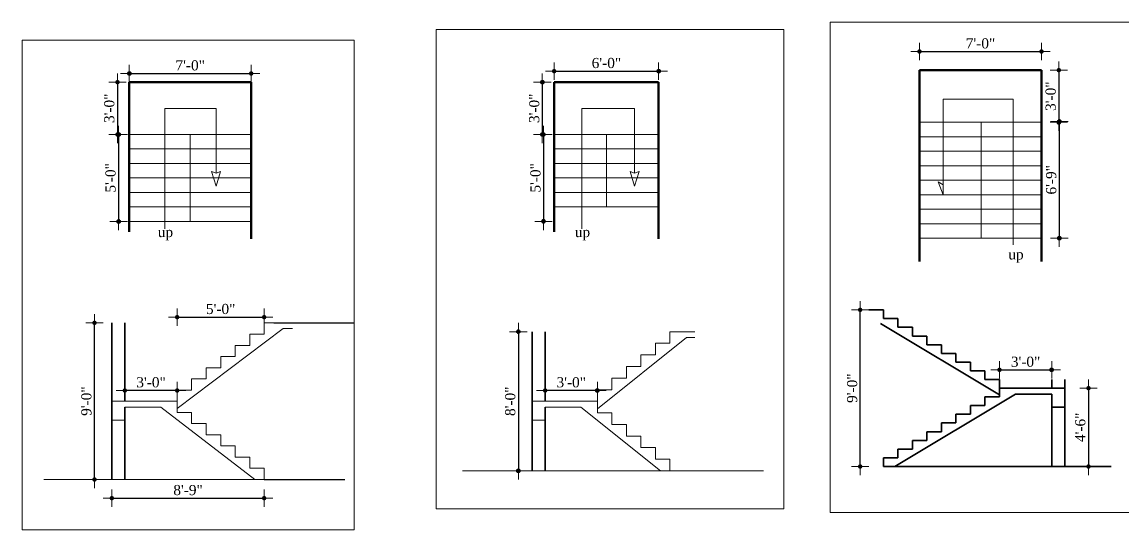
# Model space of a CAD drawing. Header units: inches. Extents: x 244 to 65245, y -2247 to 11745.
# Drawn here: x 63680 to 64439, y 9848 to 10198 of the extents above; entities that cross this region are included whole.
import ezdxf

# ---------------------------------------------------------------- set-up
doc = ezdxf.new("R2010")
doc.units = ezdxf.units.IN
doc.header["$MEASUREMENT"] = 0
for name, color, linetype, lineweight in [('DIMENSION', 115, 'Continuous', 15), ('ELEVATION', 30, 'Continuous', 35), ('TEXT', 5, 'Continuous', 20), ('WALL', 32, 'Continuous', 50), ('WINDOW ELEVATION', 5, 'Continuous', 18)]:
    doc.layers.add(name, color=color, linetype=linetype, lineweight=lineweight)
doc.styles.add('7 INCH', font='times.ttf', dxfattribs={"height": 7})
doc.dimstyles.new('7 INCH', dxfattribs={"dimscale": 0, "dimtxt": 7, "dimasz": 1, "dimexe": 2, "dimexo": 9, "dimgap": 2, "dimtad": 1, "dimdec": 0, "dimzin": 3, "dimdsep": 46, "dimlunit": 4, "dimtxsty": '7 INCH', "dimblk": 'DIM', "dimcen": 3, "dimdle": 3, "dimse1": 1, "dimse2": 1, "dimclrd": 256, "dimclre": 256, "dimclrt": 7, "dimadec": 1, "dimazin": 2, "dimtfac": 1, "dimtdec": 0, "dimtix": 1, "dimtofl": 0, "dimtmove": 2, "dimatfit": 3, "dimldrblk": 'DIM', "dimfxl": 2, "dimfrac": 2, "dimtolj": 2, "dimtzin": 0, "dimarcsym": 0})

# ---------------------------------------------------------------- blocks, each defined once
blk = doc.blocks.new('DIM')
at = {"layer": 'DIMENSION'}
h = blk.add_hatch(color=256, dxfattribs=at)
h.paths.add_polyline_path([(0, 1.28), (0, 0), (1.28, 0, 0.414214)])
h.paths.add_polyline_path([(1.28, 0), (0, 0), (0, -1.28, 0.414214)])
h.paths.add_polyline_path([(0, 0), (-1.28, 0, 0.414214), (0, -1.28)])
h.paths.add_polyline_path([(0, 1.28, 0.414214), (-1.28, 0), (0, 0)])
for p, q in [((-6, 0), (6, 0)), ((0, 6), (0, -6))]:
    blk.add_line(p, q, dxfattribs=at)
blk.add_circle((0, 0), 1.28, dxfattribs=at)
blk = doc.blocks.new('*D264')
at = {"layer": 'Defpoints', "color": 0, "lineweight": -2, "ltscale": 2, "transparency": 16777216}
for p in [(63750.49, 9943.95), (63750.49, 9936.46), (63786.49, 9936.46)]:
    blk.add_point(p, dxfattribs=at)
at = {"layer": 'DIMENSION', "lineweight": -2, "ltscale": 2, "transparency": 16777216}
blk.add_line((63785.49, 9943.95), (63751.49, 9943.95), dxfattribs=at)
at = {"layer": 'DIMENSION', "lineweight": -2, "ltscale": 2, "transparency": 16777216, "rotation": 180}
blk.add_blockref('DIM', (63750.49, 9943.95), dxfattribs=at)
at = {"layer": 'DIMENSION', "lineweight": -2, "ltscale": 2, "transparency": 16777216}
blk.add_blockref('DIM', (63786.49, 9943.95), dxfattribs=at)
at = {"layer": 'DIMENSION', "color": 7, "ltscale": 2, "transparency": 16777216, "insert": (63768.49, 9949.51), "char_height": 7, "attachment_point": 5, "style": '7 INCH'}
blk.add_mtext('\\A2;3\'-0"', dxfattribs=at)
blk = doc.blocks.new('*D265')
at = {"layer": 'Defpoints', "color": 0, "lineweight": -2, "ltscale": 2, "transparency": 16777216}
for p in [(63753.49, 10156.56), (63745.29, 10120.56), (63753.49, 10120.56)]:
    blk.add_point(p, dxfattribs=at)
at = {"layer": 'DIMENSION', "lineweight": -2, "ltscale": 2, "transparency": 16777216}
blk.add_line((63745.29, 10155.56), (63745.29, 10121.56), dxfattribs=at)
for p, rotation in [((63745.29, 10156.56), 90), ((63745.29, 10120.56), 270)]:
    blk.add_blockref('DIM', p, dxfattribs=dict(at, rotation=rotation))
at = {"layer": 'DIMENSION', "color": 7, "ltscale": 2, "transparency": 16777216, "insert": (63739.73, 10138.56), "char_height": 7, "attachment_point": 5, "rotation": 90, "style": '7 INCH'}
blk.add_mtext('\\A2;3\'-0"', dxfattribs=at)
blk = doc.blocks.new('*D266')
at = {"layer": 'Defpoints', "color": 0, "lineweight": -2, "ltscale": 2, "transparency": 16777216}
for p in [(63753.49, 10120.56), (63746.16, 10060.56), (63753.49, 10060.56)]:
    blk.add_point(p, dxfattribs=at)
at = {"layer": 'DIMENSION', "lineweight": -2, "ltscale": 2, "transparency": 16777216}
blk.add_line((63746.16, 10119.56), (63746.16, 10061.56), dxfattribs=at)
for p, rotation in [((63746.16, 10120.56), 90), ((63746.16, 10060.56), 270)]:
    blk.add_blockref('DIM', p, dxfattribs=dict(at, rotation=rotation))
at = {"layer": 'DIMENSION', "color": 7, "ltscale": 2, "transparency": 16777216, "insert": (63740.6, 10090.56), "char_height": 7, "attachment_point": 5, "rotation": 90, "style": '7 INCH'}
blk.add_mtext('\\A2;5\'-0"', dxfattribs=at)
blk = doc.blocks.new('*D267')
at = {"layer": 'Defpoints', "color": 0, "lineweight": -2, "ltscale": 2, "transparency": 16777216}
for p in [(63741.49, 9882.56), (63846.49, 9882.56), (63846.49, 9869.59)]:
    blk.add_point(p, dxfattribs=at)
at = {"layer": 'DIMENSION', "lineweight": -2, "ltscale": 2, "transparency": 16777216}
blk.add_line((63742.49, 9869.59), (63845.49, 9869.59), dxfattribs=at)
at = {"layer": 'DIMENSION', "lineweight": -2, "ltscale": 2, "transparency": 16777216, "rotation": 180}
blk.add_blockref('DIM', (63741.49, 9869.59), dxfattribs=at)
at = {"layer": 'DIMENSION', "lineweight": -2, "ltscale": 2, "transparency": 16777216}
blk.add_blockref('DIM', (63846.49, 9869.59), dxfattribs=at)
at = {"layer": 'DIMENSION', "color": 7, "ltscale": 2, "transparency": 16777216, "insert": (63793.99, 9875.16), "char_height": 7, "attachment_point": 5, "style": '7 INCH'}
blk.add_mtext('\\A2;8\'-9"', dxfattribs=at)
blk = doc.blocks.new('*D151')
at = {"layer": 'Defpoints', "color": 0, "lineweight": -2, "ltscale": 2, "transparency": 16777216}
for p in [(63846.49, 9994.52), (63846.49, 9990.56), (63786.49, 9936.46)]:
    blk.add_point(p, dxfattribs=at)
at = {"layer": 'DIMENSION', "lineweight": -2, "ltscale": 2, "transparency": 16777216}
blk.add_line((63787.49, 9994.52), (63845.49, 9994.52), dxfattribs=at)
at = {"layer": 'DIMENSION', "lineweight": -2, "ltscale": 2, "transparency": 16777216, "rotation": 180}
blk.add_blockref('DIM', (63786.49, 9994.52), dxfattribs=at)
at = {"layer": 'DIMENSION', "lineweight": -2, "ltscale": 2, "transparency": 16777216}
blk.add_blockref('DIM', (63846.49, 9994.52), dxfattribs=at)
at = {"layer": 'DIMENSION', "color": 7, "ltscale": 2, "transparency": 16777216, "insert": (63816.49, 10000.08), "char_height": 7, "attachment_point": 5, "style": '7 INCH'}
blk.add_mtext('\\A2;5\'-0"', dxfattribs=at)
blk = doc.blocks.new('*D152')
at = {"layer": 'Defpoints', "color": 0, "lineweight": -2, "ltscale": 2, "transparency": 16777216}
for p in [(64040.2, 9943.95), (64040.2, 9936.46), (64076.2, 9936.46)]:
    blk.add_point(p, dxfattribs=at)
at = {"layer": 'DIMENSION', "lineweight": -2, "ltscale": 2, "transparency": 16777216}
blk.add_line((64075.2, 9943.95), (64041.2, 9943.95), dxfattribs=at)
at = {"layer": 'DIMENSION', "lineweight": -2, "ltscale": 2, "transparency": 16777216, "rotation": 180}
blk.add_blockref('DIM', (64040.2, 9943.95), dxfattribs=at)
at = {"layer": 'DIMENSION', "lineweight": -2, "ltscale": 2, "transparency": 16777216}
blk.add_blockref('DIM', (64076.2, 9943.95), dxfattribs=at)
at = {"layer": 'DIMENSION', "color": 7, "ltscale": 2, "transparency": 16777216, "insert": (64058.2, 9949.51), "char_height": 7, "attachment_point": 5, "style": '7 INCH'}
blk.add_mtext('\\A2;3\'-0"', dxfattribs=at)
blk = doc.blocks.new('*D153')
at = {"layer": 'Defpoints', "color": 0, "lineweight": -2, "ltscale": 2, "transparency": 16777216}
for p in [(63729.5, 9990.56), (63741.49, 9990.56), (63741.49, 9882.56)]:
    blk.add_point(p, dxfattribs=at)
at = {"layer": 'DIMENSION', "lineweight": -2, "ltscale": 2, "transparency": 16777216}
blk.add_line((63729.5, 9883.56), (63729.5, 9989.56), dxfattribs=at)
for p, rotation in [((63729.5, 9990.56), 90), ((63729.5, 9882.56), 270)]:
    blk.add_blockref('DIM', p, dxfattribs=dict(at, rotation=rotation))
at = {"layer": 'DIMENSION', "color": 7, "ltscale": 2, "transparency": 16777216, "insert": (63723.93, 9936.56), "char_height": 7, "attachment_point": 5, "rotation": 90, "style": '7 INCH'}
blk.add_mtext('\\A2;9\'-0"', dxfattribs=at)
blk = doc.blocks.new('*D154')
at = {"layer": 'Defpoints', "color": 0, "lineweight": -2, "ltscale": 2, "transparency": 16777216}
for p in [(64031.2, 9984.46), (64021.72, 9888.46), (64031.2, 9888.46)]:
    blk.add_point(p, dxfattribs=at)
at = {"layer": 'DIMENSION', "lineweight": -2, "ltscale": 2, "transparency": 16777216}
blk.add_line((64021.72, 9983.46), (64021.72, 9889.46), dxfattribs=at)
for p, rotation in [((64021.72, 9984.46), 90), ((64021.72, 9888.46), 270)]:
    blk.add_blockref('DIM', p, dxfattribs=dict(at, rotation=rotation))
at = {"layer": 'DIMENSION', "color": 7, "ltscale": 2, "transparency": 16777216, "insert": (64016.16, 9936.46), "char_height": 7, "attachment_point": 5, "rotation": 90, "style": '7 INCH'}
blk.add_mtext('\\A2;8\'-0"', dxfattribs=at)
blk = doc.blocks.new('*D155')
at = {"layer": 'Defpoints', "color": 0, "lineweight": -2, "ltscale": 2, "transparency": 16777216}
for p in [(64046.44, 10156.56), (64038.24, 10120.56), (64046.44, 10120.56)]:
    blk.add_point(p, dxfattribs=at)
at = {"layer": 'DIMENSION', "lineweight": -2, "ltscale": 2, "transparency": 16777216}
blk.add_line((64038.24, 10155.56), (64038.24, 10121.56), dxfattribs=at)
for p, rotation in [((64038.24, 10156.56), 90), ((64038.24, 10120.56), 270)]:
    blk.add_blockref('DIM', p, dxfattribs=dict(at, rotation=rotation))
at = {"layer": 'DIMENSION', "color": 7, "ltscale": 2, "transparency": 16777216, "insert": (64032.68, 10138.56), "char_height": 7, "attachment_point": 5, "rotation": 90, "style": '7 INCH'}
blk.add_mtext('\\A2;3\'-0"', dxfattribs=at)
blk = doc.blocks.new('*D156')
at = {"layer": 'Defpoints', "color": 0, "lineweight": -2, "ltscale": 2, "transparency": 16777216}
for p in [(64046.44, 10120.56), (64039.11, 10060.56), (64046.44, 10060.56)]:
    blk.add_point(p, dxfattribs=at)
at = {"layer": 'DIMENSION', "lineweight": -2, "ltscale": 2, "transparency": 16777216}
blk.add_line((64039.11, 10119.56), (64039.11, 10061.56), dxfattribs=at)
for p, rotation in [((64039.11, 10120.56), 90), ((64039.11, 10060.56), 270)]:
    blk.add_blockref('DIM', p, dxfattribs=dict(at, rotation=rotation))
at = {"layer": 'DIMENSION', "color": 7, "ltscale": 2, "transparency": 16777216, "insert": (64033.55, 10090.56), "char_height": 7, "attachment_point": 5, "rotation": 90, "style": '7 INCH'}
blk.add_mtext('\\A2;5\'-0"', dxfattribs=at)
blk = doc.blocks.new('*D157')
at = {"layer": 'Defpoints', "color": 0, "lineweight": -2, "ltscale": 2, "transparency": 16777216}
for p in [(63753.49, 10156.56), (63837.49, 10162.59), (63837.49, 10156.56)]:
    blk.add_point(p, dxfattribs=at)
at = {"layer": 'DIMENSION', "lineweight": -2, "ltscale": 2, "transparency": 16777216}
blk.add_line((63754.49, 10162.59), (63836.49, 10162.59), dxfattribs=at)
at = {"layer": 'DIMENSION', "lineweight": -2, "ltscale": 2, "transparency": 16777216, "rotation": 180}
blk.add_blockref('DIM', (63753.49, 10162.59), dxfattribs=at)
at = {"layer": 'DIMENSION', "lineweight": -2, "ltscale": 2, "transparency": 16777216}
blk.add_blockref('DIM', (63837.49, 10162.59), dxfattribs=at)
at = {"layer": 'DIMENSION', "color": 7, "ltscale": 2, "transparency": 16777216, "insert": (63795.49, 10168.16), "char_height": 7, "attachment_point": 5, "style": '7 INCH'}
blk.add_mtext('\\A2;7\'-0"', dxfattribs=at)
blk = doc.blocks.new('*D158')
at = {"layer": 'Defpoints', "color": 0, "lineweight": -2, "ltscale": 2, "transparency": 16777216}
for p in [(64118.44, 10164.21), (64046.44, 10156.56), (64118.44, 10156.56)]:
    blk.add_point(p, dxfattribs=at)
at = {"layer": 'DIMENSION', "lineweight": -2, "ltscale": 2, "transparency": 16777216}
blk.add_line((64047.44, 10164.21), (64117.44, 10164.21), dxfattribs=at)
at = {"layer": 'DIMENSION', "lineweight": -2, "ltscale": 2, "transparency": 16777216, "rotation": 180}
blk.add_blockref('DIM', (64046.44, 10164.21), dxfattribs=at)
at = {"layer": 'DIMENSION', "lineweight": -2, "ltscale": 2, "transparency": 16777216}
blk.add_blockref('DIM', (64118.44, 10164.21), dxfattribs=at)
at = {"layer": 'DIMENSION', "color": 7, "ltscale": 2, "transparency": 16777216, "insert": (64082.44, 10169.77), "char_height": 7, "attachment_point": 5, "style": '7 INCH'}
blk.add_mtext('\\A2;6\'-0"', dxfattribs=at)
blk = doc.blocks.new('*D211')
at = {"layer": 'Defpoints', "color": 0, "lineweight": -2, "transparency": 16777216}
for p in [(64257.44, 9999.47), (64273.43, 9999.47), (64273.43, 9891.47)]:
    blk.add_point(p, dxfattribs=at)
at = {"layer": 'DIMENSION', "lineweight": -2, "transparency": 16777216}
blk.add_line((64257.44, 9892.47), (64257.44, 9998.47), dxfattribs=at)
for p, rotation in [((64257.44, 9999.47), 90), ((64257.44, 9891.47), 270)]:
    blk.add_blockref('DIM', p, dxfattribs=dict(at, rotation=rotation))
at = {"layer": 'DIMENSION', "color": 7, "transparency": 16777216, "insert": (64251.87, 9945.47), "char_height": 7, "attachment_point": 5, "rotation": 90, "style": '7 INCH'}
blk.add_mtext('\\A2;9\'-0"', dxfattribs=at)
blk = doc.blocks.new('*D212')
at = {"layer": 'Defpoints', "color": 0, "lineweight": -2, "transparency": 16777216}
for p in [(64389.43, 9958.12), (64353.43, 9945.47), (64389.43, 9945.47)]:
    blk.add_point(p, dxfattribs=at)
at = {"layer": 'DIMENSION', "lineweight": -2, "transparency": 16777216}
blk.add_line((64354.43, 9958.12), (64388.43, 9958.12), dxfattribs=at)
at = {"layer": 'DIMENSION', "lineweight": -2, "transparency": 16777216, "rotation": 180}
blk.add_blockref('DIM', (64353.43, 9958.12), dxfattribs=at)
at = {"layer": 'DIMENSION', "lineweight": -2, "transparency": 16777216}
blk.add_blockref('DIM', (64389.43, 9958.12), dxfattribs=at)
at = {"layer": 'DIMENSION', "color": 7, "transparency": 16777216, "insert": (64371.43, 9963.68), "char_height": 7, "attachment_point": 5, "style": '7 INCH'}
blk.add_mtext('\\A2;3\'-0"', dxfattribs=at)
blk = doc.blocks.new('*D213')
at = {"layer": 'Defpoints', "color": 0, "lineweight": -2, "transparency": 16777216}
for p in [(64398.43, 9945.47), (64398.43, 9891.47), (64414.74, 9891.47)]:
    blk.add_point(p, dxfattribs=at)
at = {"layer": 'DIMENSION', "lineweight": -2, "transparency": 16777216}
blk.add_line((64414.74, 9944.47), (64414.74, 9892.47), dxfattribs=at)
for p, rotation in [((64414.74, 9945.47), 90), ((64414.74, 9891.47), 270)]:
    blk.add_blockref('DIM', p, dxfattribs=dict(at, rotation=rotation))
at = {"layer": 'DIMENSION', "color": 7, "transparency": 16777216, "insert": (64409.18, 9918.47), "char_height": 7, "attachment_point": 5, "rotation": 90, "style": '7 INCH'}
blk.add_mtext('\\A2;4\'-6"', dxfattribs=at)
blk = doc.blocks.new('*D214')
at = {"layer": 'Defpoints', "color": 0, "lineweight": -2, "transparency": 16777216}
for p in [(64382.35, 10177.75), (64298.35, 10164.91), (64382.35, 10164.91)]:
    blk.add_point(p, dxfattribs=at)
at = {"layer": 'DIMENSION', "lineweight": -2, "transparency": 16777216}
blk.add_line((64299.35, 10177.75), (64381.35, 10177.75), dxfattribs=at)
at = {"layer": 'DIMENSION', "lineweight": -2, "transparency": 16777216, "rotation": 180}
blk.add_blockref('DIM', (64298.35, 10177.75), dxfattribs=at)
at = {"layer": 'DIMENSION', "lineweight": -2, "transparency": 16777216}
blk.add_blockref('DIM', (64382.35, 10177.75), dxfattribs=at)
at = {"layer": 'DIMENSION', "color": 7, "transparency": 16777216, "insert": (64340.35, 10183.32), "char_height": 7, "attachment_point": 5, "style": '7 INCH'}
blk.add_mtext('\\A2;7\'-0"', dxfattribs=at)
blk = doc.blocks.new('*D215')
at = {"layer": 'Defpoints', "color": 0, "lineweight": -2, "transparency": 16777216}
for p in [(64382.35, 10164.91), (64382.35, 10128.91), (64394.31, 10128.91)]:
    blk.add_point(p, dxfattribs=at)
at = {"layer": 'DIMENSION', "lineweight": -2, "transparency": 16777216}
blk.add_line((64394.31, 10163.91), (64394.31, 10129.91), dxfattribs=at)
for p, rotation in [((64394.31, 10164.91), 90), ((64394.31, 10128.91), 270)]:
    blk.add_blockref('DIM', p, dxfattribs=dict(at, rotation=rotation))
at = {"layer": 'DIMENSION', "color": 7, "transparency": 16777216, "insert": (64388.75, 10146.91), "char_height": 7, "attachment_point": 5, "rotation": 90, "style": '7 INCH'}
blk.add_mtext('\\A2;3\'-0"', dxfattribs=at)
blk = doc.blocks.new('*D216')
at = {"layer": 'Defpoints', "color": 0, "lineweight": -2, "transparency": 16777216}
for p in [(64382.35, 10129.55), (64382.35, 10048.91), (64394.68, 10048.91)]:
    blk.add_point(p, dxfattribs=at)
at = {"layer": 'DIMENSION', "lineweight": -2, "transparency": 16777216}
blk.add_line((64394.68, 10128.55), (64394.68, 10049.91), dxfattribs=at)
for p, rotation in [((64394.68, 10129.55), 90), ((64394.68, 10048.91), 270)]:
    blk.add_blockref('DIM', p, dxfattribs=dict(at, rotation=rotation))
at = {"layer": 'DIMENSION', "color": 7, "transparency": 16777216, "insert": (64389.11, 10089.23), "char_height": 7, "attachment_point": 5, "rotation": 90, "style": '7 INCH'}
blk.add_mtext('\\A2;6\'-9"', dxfattribs=at)

msp = doc.modelspace()

# ---------------------------------------------------------------- linework, layer by layer
at = {"layer": 'DIMENSION', "ltscale": 2}
for p, q in [((64190.73, 9888.46), (63983.23, 9888.46)), ((63901.99, 9882.56), (63694.49, 9882.56))]:
    msp.add_line(p, q, dxfattribs=at)
for points in [[(64236.73, 10198.09), (64448.88, 10198.09), (64448.88, 9859.77), (64236.73, 9859.77)], [(63965.11, 10192.98), (64204.67, 10192.98), (64204.67, 9862.25), (63965.11, 9862.25)], [(63679.53, 10185.47), (63908.52, 10185.47), (63908.52, 9847.66), (63679.53, 9847.66)]]:
    msp.add_lwpolyline(points, close=True, dxfattribs=at)
at = {"layer": 'ELEVATION'}
for p, q in [((64273.43, 9999.47), (64263.43, 9999.47)), ((64273.43, 9993.47), (64273.43, 9999.47)), ((64353.43, 9940.8), (64271.37, 9990.04)), ((64283.43, 9993.47), (64273.43, 9993.47)), ((64283.43, 9987.47), (64283.43, 9993.47)), ((64293.43, 9987.47), (64283.43, 9987.47)), ((64293.43, 9981.47), (64293.43, 9987.47)), ((64303.43, 9981.47), (64293.43, 9981.47)), ((64303.43, 9975.47), (64303.43, 9981.47)), ((64313.43, 9975.47), (64303.43, 9975.47)), ((64313.43, 9969.47), (64313.43, 9975.47)), ((64323.43, 9969.47), (64313.43, 9969.47)), ((64323.43, 9963.47), (64323.43, 9969.47)), ((64333.43, 9963.47), (64323.43, 9963.47)), ((64333.43, 9957.47), (64333.43, 9963.47)), ((64343.43, 9957.47), (64333.43, 9957.47)), ((64343.43, 9951.47), (64343.43, 9957.47)), ((64353.43, 9951.47), (64343.43, 9951.47)), ((64353.43, 9945.47), (64353.43, 9951.47)), ((64389.43, 9945.47), (64389.43, 9951.47)), ((64398.43, 9891.47), (64398.43, 9951.47)), ((64353.43, 9945.47), (64398.43, 9945.47)), ((64353.43, 9945.47), (64353.43, 9939.47)), ((64364.54, 9941.47), (64281.21, 9891.47)), ((64343.43, 9939.47), (64353.43, 9939.47)), ((64343.43, 9939.47), (64343.43, 9933.47)), ((64364.54, 9941.47), (64389.43, 9941.47)), ((64389.43, 9891.47), (64389.43, 9941.47)), ((64333.43, 9933.47), (64343.43, 9933.47)), ((64333.43, 9933.47), (64333.43, 9927.47)), ((64389.43, 9932.47), (64398.43, 9932.47)), ((64313.43, 9921.47), (64323.43, 9921.47)), ((64313.43, 9921.47), (64313.43, 9915.47)), ((64323.43, 9927.47), (64333.43, 9927.47)), ((64323.43, 9927.47), (64323.43, 9921.47)), ((64303.43, 9915.47), (64313.43, 9915.47)), ((64303.43, 9915.47), (64303.43, 9909.47)), ((64293.43, 9909.47), (64303.43, 9909.47)), ((64293.43, 9909.47), (64293.43, 9903.47)), ((64283.43, 9903.47), (64293.43, 9903.47)), ((64283.43, 9903.47), (64283.43, 9897.47)), ((64273.43, 9897.47), (64283.43, 9897.47)), ((64273.43, 9897.47), (64273.43, 9891.47)), ((64273.43, 9891.47), (64430.39, 9891.47))]:
    msp.add_line(p, q, dxfattribs=at)
at = {"layer": 'ELEVATION', "ltscale": 2}
for p, q in [((63741.49, 9990.56), (63741.49, 9882.56)), ((63750.49, 9936.46), (63750.49, 9990.56)), ((64031.2, 9984.46), (64031.2, 9888.46)), ((64040.2, 9936.46), (64040.2, 9984.46)), ((63750.49, 9932.46), (63750.49, 9882.56)), ((64040.2, 9932.46), (64040.2, 9888.46))]:
    msp.add_line(p, q, dxfattribs=at)
at = {"layer": 'WALL'}
for p, q in [((64298.35, 10164.91), (64382.35, 10164.91)), ((64298.35, 10164.91), (64298.35, 10032.91)), ((64382.35, 10164.91), (64382.35, 10032.91))]:
    msp.add_line(p, q, dxfattribs=at)
at = {"layer": 'WALL', "ltscale": 2}
for p, q in [((63753.49, 10156.56), (63837.49, 10156.56)), ((63753.49, 10156.56), (63753.49, 10053.45)), ((63837.49, 10156.56), (63837.49, 10048.54)), ((64046.44, 10156.56), (64118.44, 10156.56)), ((64046.44, 10156.56), (64046.44, 10053.45)), ((64118.44, 10156.56), (64118.44, 10048.54))]:
    msp.add_line(p, q, dxfattribs=at)
at = {"layer": 'WALL', "color": 3, "lineweight": -2, "ltscale": 8}
for p, q in [((63853.05, 9990.56), (63908.55, 9990.56)), ((63846.49, 9882.56), (63901.99, 9882.56))]:
    msp.add_line(p, q, dxfattribs=at)
at = {"layer": 'WINDOW ELEVATION'}
for p, q in [((64362.83, 10144.97), (64314.49, 10144.97)), ((64314.49, 10144.97), (64314.49, 10078.91)), ((64362.83, 10044.28), (64362.83, 10144.97)), ((64298.35, 10128.91), (64382.35, 10128.91)), ((64340.79, 10048.91), (64340.79, 10128.91)), ((64298.35, 10118.91), (64382.35, 10118.91)), ((64298.35, 10108.91), (64382.35, 10108.91)), ((64298.35, 10098.91), (64382.35, 10098.91)), ((64298.35, 10088.91), (64382.35, 10088.91)), ((64314.49, 10078.91), (64311.2, 10087.93)), ((64311.2, 10087.93), (64314.49, 10085.84)), ((64298.35, 10078.91), (64382.35, 10078.91)), ((64298.35, 10068.91), (64382.35, 10068.91)), ((64298.35, 10058.91), (64382.35, 10058.91)), ((64298.35, 10048.91), (64382.35, 10048.91))]:
    msp.add_line(p, q, dxfattribs=at)
at = {"layer": 'WINDOW ELEVATION', "ltscale": 2}
for p, q in [((63778.08, 10055.5), (63778.08, 10138.42)), ((63778.08, 10138.42), (63813.34, 10138.42)), ((63813.34, 10138.42), (63813.34, 10093.92)), ((64065.59, 10055.5), (64065.59, 10138.42)), ((64065.59, 10138.42), (64101.85, 10138.42)), ((64101.85, 10138.42), (64101.85, 10093.92)), ((63753.49, 10120.56), (63837.49, 10120.56)), ((63795.49, 10060.56), (63795.49, 10120.56)), ((64046.44, 10120.56), (64118.44, 10120.56)), ((64082.44, 10070.56), (64082.44, 10120.56)), ((63753.49, 10110.56), (63837.49, 10110.56)), ((64046.44, 10110.56), (64118.44, 10110.56)), ((63753.49, 10100.56), (63837.49, 10100.56)), ((64046.44, 10100.56), (64118.44, 10100.56)), ((63753.49, 10090.56), (63837.49, 10090.56)), ((63813.34, 10084.75), (63810.22, 10095.05)), ((63810.22, 10095.05), (63813.34, 10093.92)), ((63813.34, 10084.75), (63816.45, 10095.05)), ((63816.45, 10095.05), (63813.34, 10093.92)), ((64046.44, 10090.56), (64118.44, 10090.56)), ((64101.85, 10084.75), (64098.73, 10095.05)), ((64098.73, 10095.05), (64101.85, 10093.92)), ((64101.85, 10084.75), (64104.97, 10095.05)), ((64104.97, 10095.05), (64101.85, 10093.92)), ((63753.49, 10080.56), (63837.49, 10080.56)), ((64046.44, 10080.56), (64118.44, 10080.56)), ((63753.49, 10070.56), (63837.49, 10070.56)), ((64046.44, 10070.56), (64118.44, 10070.56)), ((63753.49, 10060.56), (63837.49, 10060.56)), ((63865.93, 9990.56), (63846.49, 9990.56)), ((63846.49, 9982.66), (63846.49, 9990.56)), ((63786.49, 9931.41), (63859.53, 9986.56)), ((63836.49, 9974.96), (63836.49, 9982.66)), ((63846.49, 9982.66), (63836.49, 9982.66)), ((63859.53, 9986.56), (63865.93, 9986.56)), ((64126.2, 9976.46), (64126.2, 9984.46)), ((64136.2, 9984.46), (64126.2, 9984.46)), ((64136.2, 9984.46), (64143.34, 9984.46)), ((63826.49, 9967.26), (63826.49, 9974.96)), ((63836.49, 9974.96), (63826.49, 9974.96)), ((64076.2, 9931.34), (64137.61, 9980.46)), ((64116.2, 9968.46), (64116.2, 9976.46)), ((64126.2, 9976.46), (64116.2, 9976.46)), ((64137.61, 9980.46), (64143.34, 9980.46)), ((63816.49, 9959.56), (63816.49, 9967.26)), ((63826.49, 9967.26), (63816.49, 9967.26)), ((64106.2, 9960.46), (64106.2, 9968.46)), ((64116.2, 9968.46), (64106.2, 9968.46)), ((63806.49, 9951.86), (63806.49, 9959.56)), ((63816.49, 9959.56), (63806.49, 9959.56)), ((64096.2, 9952.46), (64096.2, 9960.46)), ((64106.2, 9960.46), (64096.2, 9960.46)), ((63796.49, 9944.16), (63796.49, 9951.86)), ((63806.49, 9951.86), (63796.49, 9951.86)), ((64086.2, 9944.46), (64086.2, 9952.46)), ((64096.2, 9952.46), (64086.2, 9952.46)), ((63786.49, 9936.46), (63786.49, 9944.16)), ((63796.49, 9944.16), (63786.49, 9944.16)), ((64076.2, 9936.46), (64076.2, 9944.46)), ((64086.2, 9944.46), (64076.2, 9944.46)), ((63786.49, 9936.46), (63741.49, 9936.46)), ((63786.49, 9928.76), (63786.49, 9936.46)), ((64076.2, 9936.46), (64031.2, 9936.46)), ((64076.2, 9928.46), (64076.2, 9936.46)), ((63775.13, 9932.46), (63750.49, 9932.46)), ((63839.93, 9882.56), (63775.13, 9932.46)), ((63796.49, 9928.76), (63786.49, 9928.76)), ((63796.49, 9921.06), (63796.49, 9928.76)), ((64064.84, 9932.46), (64040.2, 9932.46)), ((64119.8, 9888.46), (64064.8, 9932.46)), ((64086.2, 9928.46), (64076.2, 9928.46)), ((64086.2, 9920.46), (64086.2, 9928.46)), ((63741.49, 9923.46), (63750.49, 9923.46)), ((63806.49, 9921.06), (63796.49, 9921.06)), ((63806.49, 9913.36), (63806.49, 9921.06)), ((64031.2, 9923.46), (64040.2, 9923.46)), ((63816.49, 9913.36), (63806.49, 9913.36)), ((63816.49, 9905.66), (63816.49, 9913.36)), ((64096.2, 9920.46), (64086.2, 9920.46)), ((64096.2, 9912.46), (64096.2, 9920.46)), ((63826.49, 9905.66), (63816.49, 9905.66)), ((63826.49, 9897.96), (63826.49, 9905.66)), ((64106.2, 9912.46), (64096.2, 9912.46)), ((64106.2, 9904.46), (64106.2, 9912.46)), ((63836.49, 9897.96), (63826.49, 9897.96)), ((63836.49, 9890.26), (63836.49, 9897.96)), ((64116.2, 9904.46), (64106.2, 9904.46)), ((64116.2, 9896.46), (64116.2, 9904.46)), ((64126.2, 9896.46), (64116.2, 9896.46)), ((64126.2, 9888.46), (64126.2, 9896.46)), ((63846.49, 9890.26), (63836.49, 9890.26)), ((63846.49, 9882.56), (63846.49, 9890.26))]:
    msp.add_line(p, q, dxfattribs=at)

# ---------------------------------------------------------------- texts
at = {"layer": 'DIMENSION', "ltscale": 2, "style": '7 INCH'}
for p in [(63773.15, 10049.73), (64060.66, 10049.73)]:
    msp.add_text('up', height=7, dxfattribs=at).set_placement(p)
at = {"layer": 'TEXT', "style": '7 INCH'}
msp.add_text('up', height=7, dxfattribs=at).set_placement((64359.54, 10034.31))

# ---------------------------------------------------------------- dimensions: what is measured, and where the dimension line sits
at = {"layer": 'DIMENSION'}
for base, p1, p2, picture, middle in [((64382.35, 10177.75), (64298.35, 10164.91), (64382.35, 10164.91), '*D214', (64340.35, 10183.32)), ((64389.43, 9958.12), (64353.43, 9945.47), (64389.43, 9945.47), '*D212', (64371.43, 9963.68))]:
    dim = msp.add_linear_dim(base=base, p1=p1, p2=p2, dimstyle='7 INCH', override={"dimscale": 1}, dxfattribs=at)
    dim.commit()
    dim.dimension.update_dxf_attribs({"geometry": picture, "text_midpoint": middle})
at = {"layer": 'DIMENSION', "ltscale": 2}
for base, p1, p2, picture, middle in [((63837.49, 10162.59), (63753.49, 10156.56), (63837.49, 10156.56), '*D157', (63795.49, 10168.16)), ((64118.44, 10164.21), (64046.44, 10156.56), (64118.44, 10156.56), '*D158', (64082.44, 10169.77)), ((63846.49, 9994.52), (63786.49, 9936.46), (63846.49, 9990.56), '*D151', (63816.49, 10000.08)), ((63750.49, 9943.95), (63786.49, 9936.46), (63750.49, 9936.46), '*D264', (63768.49, 9949.51)), ((64040.2, 9943.95), (64076.2, 9936.46), (64040.2, 9936.46), '*D152', (64058.2, 9949.51)), ((63846.49, 9869.59), (63741.49, 9882.56), (63846.49, 9882.56), '*D267', (63793.99, 9875.16))]:
    dim = msp.add_linear_dim(base=base, p1=p1, p2=p2, dimstyle='7 INCH', override={"dimscale": 1}, dxfattribs=at)
    dim.commit()
    dim.dimension.update_dxf_attribs({"geometry": picture, "text_midpoint": middle})
at = {"layer": 'DIMENSION'}
for base, p1, p2, picture, middle in [((64394.31, 10128.91), (64382.35, 10164.91), (64382.35, 10128.91), '*D215', (64388.75, 10146.91)), ((64394.68, 10048.91), (64382.35, 10129.55), (64382.35, 10048.91), '*D216', (64389.11, 10089.23)), ((64257.44, 9999.47), (64273.43, 9891.47), (64273.43, 9999.47), '*D211', (64251.87, 9945.47)), ((64414.74, 9891.47), (64398.43, 9945.47), (64398.43, 9891.47), '*D213', (64409.18, 9918.47))]:
    dim = msp.add_linear_dim(base=base, p1=p1, p2=p2, angle=90, dimstyle='7 INCH', override={"dimscale": 1}, dxfattribs=at)
    dim.commit()
    dim.dimension.update_dxf_attribs({"geometry": picture, "text_midpoint": middle})
at = {"layer": 'DIMENSION', "ltscale": 2}
for base, p1, p2, picture, middle in [((63745.29, 10120.56), (63753.49, 10156.56), (63753.49, 10120.56), '*D265', (63739.73, 10138.56)), ((64038.24, 10120.56), (64046.44, 10156.56), (64046.44, 10120.56), '*D155', (64032.68, 10138.56)), ((63746.16, 10060.56), (63753.49, 10120.56), (63753.49, 10060.56), '*D266', (63740.6, 10090.56)), ((64039.11, 10060.56), (64046.44, 10120.56), (64046.44, 10060.56), '*D156', (64033.55, 10090.56)), ((63729.5, 9990.56), (63741.49, 9882.56), (63741.49, 9990.56), '*D153', (63723.93, 9936.56)), ((64021.72, 9888.46), (64031.2, 9984.46), (64031.2, 9888.46), '*D154', (64016.16, 9936.46))]:
    dim = msp.add_linear_dim(base=base, p1=p1, p2=p2, angle=90, dimstyle='7 INCH', override={"dimscale": 1}, dxfattribs=at)
    dim.commit()
    dim.dimension.update_dxf_attribs({"geometry": picture, "text_midpoint": middle})

doc.saveas('drawing.dxf')
